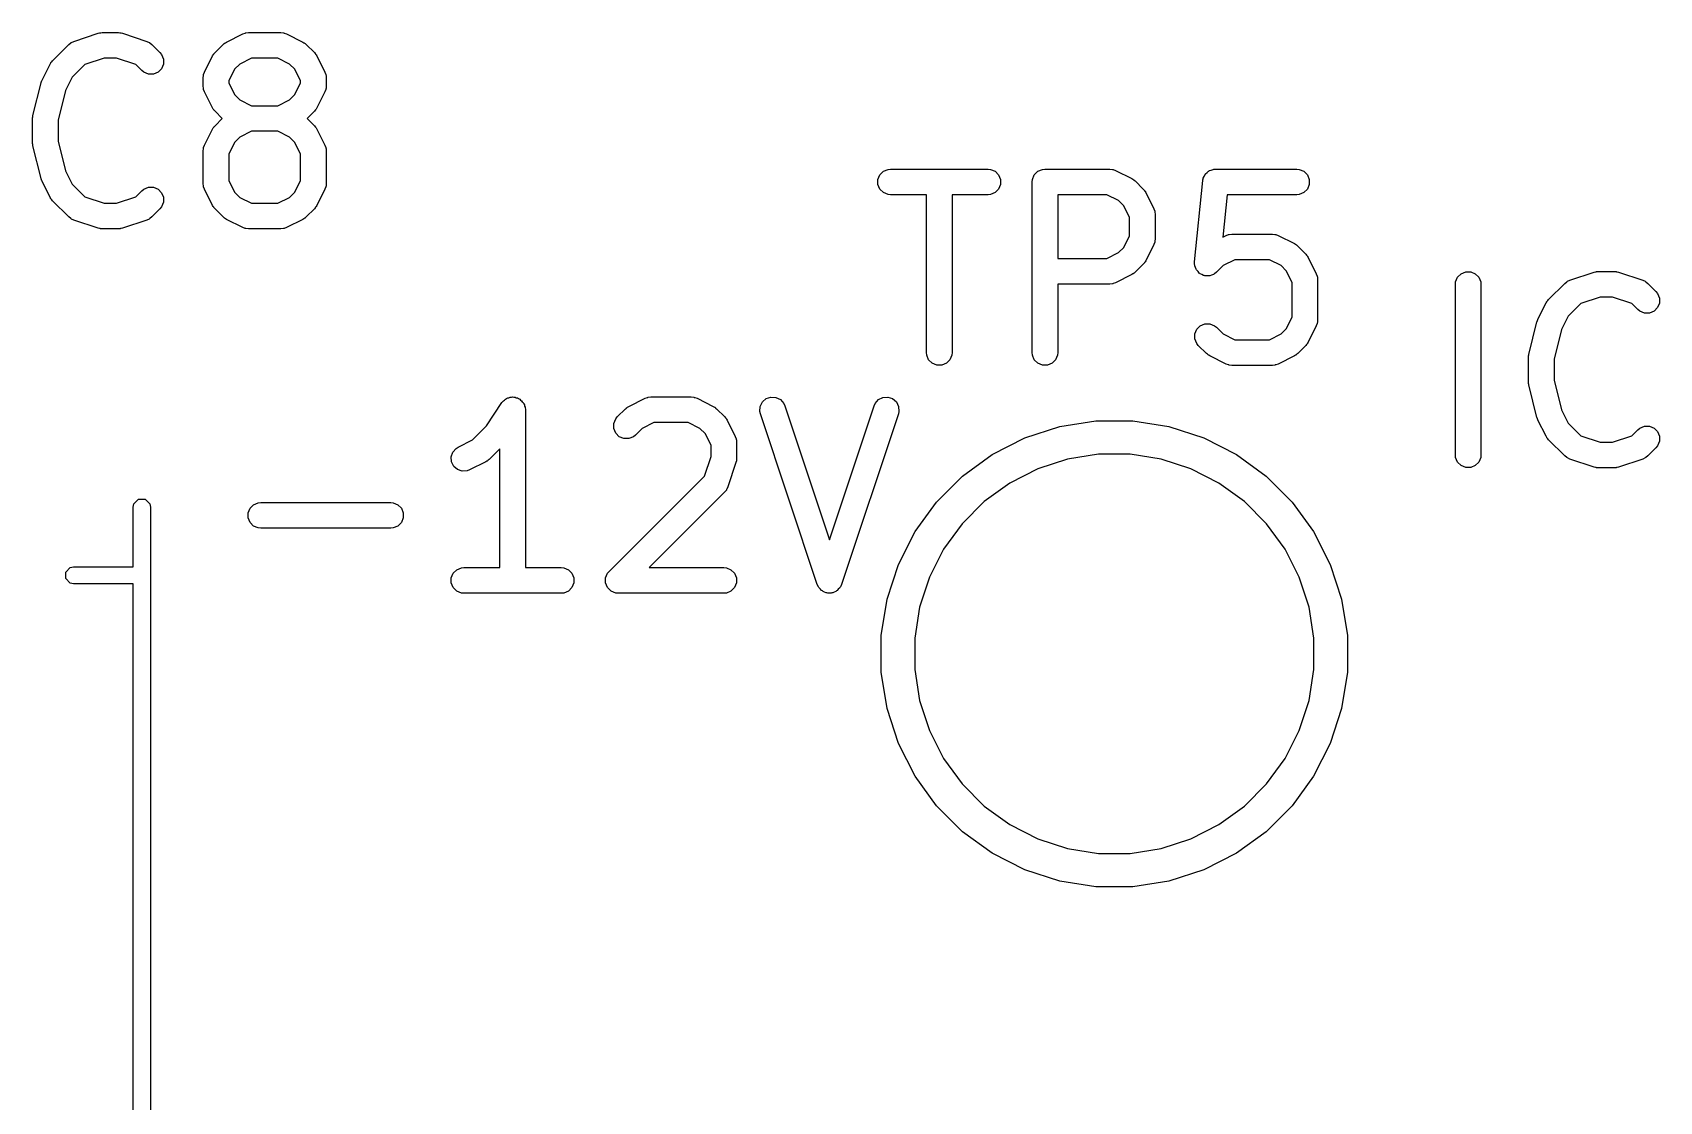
# Model space of a CAD drawing. Header units: inches. Extents: x 1.31 to 5.24, y -7.02 to -1.13.
# Drawn here: x 1.7563 to 2.1317, y -3.3572 to -3.1106 of the extents above; entities that cross this region are included whole.
import ezdxf

# ---------------------------------------------------------------- set-up
doc = ezdxf.new("R2010")
doc.units = ezdxf.units.IN
doc.header["$MEASUREMENT"] = 0
doc.layers.add('F.Silkscreen', color=41, linetype='CONTINUOUS', true_color=0xf2eda1)

msp = doc.modelspace()

# ---------------------------------------------------------------- linework, layer by layer
at = {"layer": 'F.Silkscreen', "linetype": 'CONTINUOUS'}
for p, q in [((1.76579, -3.11265), (1.77141, -3.11077)), ((1.77141, -3.11077), (1.7717, -3.11071)), ((1.7717, -3.11071), (1.77177, -3.11068)), ((1.77177, -3.11068), (1.77188, -3.11067)), ((1.77188, -3.11067), (1.77198, -3.11065)), ((1.77198, -3.11065), (1.77206, -3.11065)), ((1.77206, -3.11065), (1.77235, -3.11062)), ((1.77235, -3.11062), (1.7761, -3.11062)), ((1.7761, -3.11062), (1.77639, -3.11065)), ((1.77639, -3.11065), (1.77647, -3.11065)), ((1.77647, -3.11065), (1.77657, -3.11067)), ((1.77657, -3.11067), (1.77667, -3.11068)), ((1.77667, -3.11068), (1.77674, -3.11071)), ((1.77674, -3.11071), (1.77703, -3.11077)), ((1.77703, -3.11077), (1.78265, -3.11265)), ((1.80102, -3.11281), (1.80477, -3.11093)), ((1.80477, -3.11093), (1.80531, -3.11073)), ((1.80531, -3.11073), (1.80542, -3.11072)), ((1.80542, -3.11072), (1.80552, -3.11068)), ((1.80552, -3.11068), (1.80609, -3.11062)), ((1.80609, -3.11062), (1.81359, -3.11062)), ((1.81359, -3.11062), (1.81417, -3.11068)), ((1.81417, -3.11068), (1.81427, -3.11072)), ((1.81427, -3.11072), (1.81437, -3.11073)), ((1.81437, -3.11073), (1.81491, -3.11093)), ((1.81491, -3.11093), (1.81866, -3.11281)), ((1.76089, -3.11711), (1.76463, -3.11336)), ((1.76463, -3.11336), (1.76508, -3.113)), ((1.76508, -3.113), (1.76518, -3.11295)), ((1.76518, -3.11295), (1.76526, -3.11289)), ((1.76526, -3.11289), (1.76579, -3.11265)), ((1.78265, -3.11265), (1.78318, -3.11289)), ((1.78318, -3.11289), (1.78326, -3.11295)), ((1.78326, -3.11295), (1.78336, -3.113)), ((1.78336, -3.113), (1.78381, -3.11336)), ((1.78381, -3.11336), (1.78568, -3.11524)), ((1.78568, -3.11524), (1.78605, -3.11568)), ((1.78605, -3.11568), (1.78649, -3.11675)), ((1.79783, -3.116), (1.79798, -3.11576)), ((1.79798, -3.11576), (1.79801, -3.11568)), ((1.79801, -3.11568), (1.79808, -3.1156)), ((1.79808, -3.1156), (1.79814, -3.11551)), ((1.79814, -3.11551), (1.79819, -3.11546)), ((1.79819, -3.11546), (1.79838, -3.11524)), ((1.79838, -3.11524), (1.80026, -3.11336)), ((1.80026, -3.11336), (1.80048, -3.11318)), ((1.80048, -3.11318), (1.80053, -3.11312)), ((1.80053, -3.11312), (1.80062, -3.11306)), ((1.80062, -3.11306), (1.8007, -3.113)), ((1.8007, -3.113), (1.80077, -3.11297)), ((1.80077, -3.11297), (1.80102, -3.11281)), ((1.81866, -3.11281), (1.81891, -3.11297)), ((1.81891, -3.11297), (1.81898, -3.113)), ((1.81898, -3.113), (1.81906, -3.11306)), ((1.81906, -3.11306), (1.81915, -3.11312)), ((1.81915, -3.11312), (1.8192, -3.11318)), ((1.8192, -3.11318), (1.81943, -3.11336)), ((1.81943, -3.11336), (1.8213, -3.11524)), ((1.8213, -3.11524), (1.82149, -3.11546)), ((1.82149, -3.11546), (1.82155, -3.11551)), ((1.82155, -3.11551), (1.8216, -3.1156)), ((1.8216, -3.1156), (1.82167, -3.11568)), ((1.82167, -3.11568), (1.8217, -3.11576)), ((1.8217, -3.11576), (1.82186, -3.116)), ((1.75846, -3.12163), (1.76033, -3.11788)), ((1.76033, -3.11788), (1.76049, -3.11763)), ((1.76049, -3.11763), (1.76052, -3.11756)), ((1.76052, -3.11756), (1.76058, -3.11748)), ((1.76058, -3.11748), (1.76064, -3.11739)), ((1.76064, -3.11739), (1.7607, -3.11734)), ((1.7607, -3.11734), (1.76089, -3.11711)), ((1.76832, -3.11803), (1.7654, -3.12095)), ((1.77283, -3.11653), (1.76832, -3.11803)), ((1.77562, -3.11653), (1.77283, -3.11653)), ((1.78013, -3.11803), (1.77562, -3.11653)), ((1.78151, -3.11941), (1.78013, -3.11803)), ((1.78196, -3.11978), (1.78151, -3.11941)), ((1.78605, -3.11897), (1.78524, -3.11978)), ((1.78649, -3.1179), (1.78605, -3.11897)), ((1.78649, -3.11675), (1.78649, -3.1179)), ((1.79595, -3.11975), (1.79783, -3.116)), ((1.8029, -3.11907), (1.80155, -3.12177)), ((1.80409, -3.11788), (1.8029, -3.11907)), ((1.80679, -3.11653), (1.80409, -3.11788)), ((1.81289, -3.11653), (1.80679, -3.11653)), ((1.81559, -3.11788), (1.81289, -3.11653)), ((1.81679, -3.11907), (1.81559, -3.11788)), ((1.81814, -3.12177), (1.81679, -3.11907)), ((1.82186, -3.116), (1.82373, -3.11975)), ((1.75636, -3.12973), (1.75823, -3.12223)), ((1.75823, -3.12223), (1.75825, -3.12219)), ((1.75825, -3.12217), (1.75834, -3.12193)), ((1.75825, -3.12219), (1.75825, -3.12217)), ((1.75834, -3.12193), (1.75843, -3.12169)), ((1.75843, -3.12169), (1.75844, -3.12167)), ((1.75844, -3.12167), (1.75846, -3.12163)), ((1.7654, -3.12095), (1.76388, -3.12398)), ((1.78302, -3.12022), (1.78196, -3.11978)), ((1.78417, -3.12022), (1.78302, -3.12022)), ((1.78524, -3.11978), (1.78417, -3.12022)), ((1.79564, -3.12107), (1.7957, -3.1205)), ((1.79564, -3.12295), (1.79564, -3.12107)), ((1.7957, -3.12353), (1.79564, -3.12295)), ((1.7957, -3.1205), (1.79574, -3.1204)), ((1.79574, -3.1204), (1.79575, -3.12029)), ((1.79575, -3.12029), (1.79595, -3.11975)), ((1.80155, -3.12177), (1.80155, -3.12225)), ((1.80155, -3.12225), (1.8029, -3.12495)), ((1.81679, -3.12495), (1.81814, -3.12225)), ((1.81814, -3.12225), (1.81814, -3.12177)), ((1.82373, -3.11975), (1.82394, -3.12029)), ((1.82394, -3.12029), (1.82395, -3.1204)), ((1.82395, -3.1204), (1.82399, -3.1205)), ((1.82399, -3.1205), (1.82404, -3.12107)), ((1.82404, -3.12295), (1.82399, -3.12353)), ((1.82404, -3.12107), (1.82404, -3.12295)), ((1.76388, -3.12398), (1.76218, -3.13081)), ((1.79574, -3.12362), (1.7957, -3.12353)), ((1.79575, -3.12373), (1.79574, -3.12362)), ((1.79595, -3.12427), (1.79575, -3.12373)), ((1.79783, -3.12802), (1.79595, -3.12427)), ((1.8029, -3.12495), (1.80409, -3.12615)), ((1.80409, -3.12615), (1.80679, -3.1275)), ((1.81289, -3.1275), (1.81559, -3.12615)), ((1.81559, -3.12615), (1.81679, -3.12495)), ((1.82373, -3.12427), (1.82186, -3.12802)), ((1.82394, -3.12373), (1.82373, -3.12427)), ((1.82395, -3.12362), (1.82394, -3.12373)), ((1.82399, -3.12353), (1.82395, -3.12362)), ((1.75627, -3.1303), (1.75631, -3.13009)), ((1.75628, -3.13035), (1.75627, -3.1303)), ((1.75627, -3.13045), (1.75628, -3.13035)), ((1.75627, -3.13607), (1.75627, -3.13045)), ((1.75631, -3.13009), (1.75633, -3.12987)), ((1.75633, -3.12987), (1.75634, -3.12983)), ((1.75634, -3.12983), (1.75636, -3.12973)), ((1.76218, -3.13081), (1.76218, -3.13571)), ((1.79798, -3.12827), (1.79783, -3.12802)), ((1.79801, -3.12834), (1.79798, -3.12827)), ((1.79808, -3.12842), (1.79801, -3.12834)), ((1.79814, -3.12851), (1.79808, -3.12842)), ((1.79819, -3.12856), (1.79814, -3.12851)), ((1.79838, -3.12879), (1.79819, -3.12856)), ((1.80004, -3.13045), (1.79838, -3.12879)), ((1.79838, -3.13211), (1.80004, -3.13045)), ((1.80679, -3.1275), (1.81289, -3.1275)), ((1.8213, -3.12879), (1.81964, -3.13045)), ((1.81964, -3.13045), (1.8213, -3.13211)), ((1.82149, -3.12856), (1.8213, -3.12879)), ((1.82155, -3.12851), (1.82149, -3.12856)), ((1.8216, -3.12842), (1.82155, -3.12851)), ((1.82167, -3.12834), (1.8216, -3.12842)), ((1.8217, -3.12827), (1.82167, -3.12834)), ((1.82186, -3.12802), (1.8217, -3.12827)), ((1.79595, -3.13663), (1.79783, -3.13288)), ((1.79783, -3.13288), (1.79798, -3.13263)), ((1.79798, -3.13263), (1.79801, -3.13256)), ((1.79801, -3.13256), (1.79808, -3.13248)), ((1.79808, -3.13248), (1.79814, -3.13239)), ((1.79814, -3.13239), (1.79819, -3.13234)), ((1.79819, -3.13234), (1.79838, -3.13211)), ((1.80409, -3.13475), (1.8029, -3.13595)), ((1.80679, -3.1334), (1.80409, -3.13475)), ((1.81289, -3.1334), (1.80679, -3.1334)), ((1.81559, -3.13475), (1.81289, -3.1334)), ((1.81679, -3.13595), (1.81559, -3.13475)), ((1.8213, -3.13211), (1.82149, -3.13234)), ((1.82149, -3.13234), (1.82155, -3.13239)), ((1.82155, -3.13239), (1.8216, -3.13248)), ((1.8216, -3.13248), (1.82167, -3.13256)), ((1.82167, -3.13256), (1.8217, -3.13263)), ((1.8217, -3.13263), (1.82186, -3.13288)), ((1.82186, -3.13288), (1.82373, -3.13663)), ((1.75628, -3.13617), (1.75627, -3.13607)), ((1.75627, -3.13622), (1.75628, -3.13617)), ((1.75631, -3.13643), (1.75627, -3.13622)), ((1.75633, -3.13665), (1.75631, -3.13643)), ((1.75634, -3.13669), (1.75633, -3.13665)), ((1.75636, -3.13679), (1.75634, -3.13669)), ((1.75823, -3.14429), (1.75636, -3.13679)), ((1.76218, -3.13571), (1.76388, -3.14254)), ((1.79564, -3.13795), (1.7957, -3.13737)), ((1.79564, -3.14545), (1.79564, -3.13795)), ((1.7957, -3.13737), (1.79574, -3.13727)), ((1.79574, -3.13727), (1.79575, -3.13717)), ((1.79575, -3.13717), (1.79595, -3.13663)), ((1.8029, -3.13595), (1.80155, -3.13864)), ((1.81814, -3.13864), (1.81679, -3.13595)), ((1.82373, -3.13663), (1.82394, -3.13717)), ((1.82394, -3.13717), (1.82395, -3.13727)), ((1.82395, -3.13727), (1.82399, -3.13737)), ((1.82399, -3.13737), (1.82404, -3.13795)), ((1.82404, -3.13795), (1.82404, -3.14545)), ((1.80155, -3.13864), (1.80155, -3.14475)), ((1.81814, -3.14475), (1.81814, -3.13864)), ((1.95262, -3.14262), (1.95368, -3.14218)), ((1.95368, -3.14218), (1.95426, -3.14212)), ((1.95426, -3.14212), (1.97675, -3.14212)), ((1.97675, -3.14212), (1.97733, -3.14218)), ((1.97733, -3.14218), (1.97839, -3.14262)), ((1.98824, -3.14262), (1.9893, -3.14218)), ((1.9893, -3.14218), (1.98988, -3.14212)), ((1.98988, -3.14212), (2.00487, -3.14212)), ((2.00487, -3.14212), (2.00545, -3.14218)), ((2.00545, -3.14218), (2.00555, -3.14222)), ((2.00555, -3.14222), (2.00565, -3.14222)), ((2.00565, -3.14222), (2.00619, -3.14243)), ((2.02827, -3.14234), (2.02867, -3.14218)), ((2.02867, -3.14218), (2.02889, -3.14215)), ((2.02889, -3.14215), (2.02896, -3.14213)), ((2.02896, -3.14213), (2.02903, -3.14214)), ((2.02903, -3.14214), (2.02925, -3.14212)), ((2.02925, -3.14212), (2.04799, -3.14212)), ((2.04799, -3.14212), (2.04857, -3.14218)), ((2.04857, -3.14218), (2.04963, -3.14262)), ((1.75825, -3.14433), (1.75823, -3.14429)), ((1.75825, -3.14435), (1.75825, -3.14433)), ((1.75834, -3.14459), (1.75825, -3.14435)), ((1.75843, -3.14483), (1.75834, -3.14459)), ((1.75844, -3.14485), (1.75843, -3.14483)), ((1.75846, -3.14489), (1.75844, -3.14485)), ((1.76033, -3.14864), (1.75846, -3.14489)), ((1.76388, -3.14254), (1.7654, -3.14557)), ((1.7654, -3.14557), (1.76832, -3.14849)), ((1.7957, -3.14602), (1.79564, -3.14545)), ((1.79574, -3.14612), (1.7957, -3.14602)), ((1.80155, -3.14475), (1.8029, -3.14745)), ((1.81679, -3.14745), (1.81814, -3.14475)), ((1.82399, -3.14602), (1.82395, -3.14612)), ((1.82404, -3.14545), (1.82399, -3.14602)), ((1.95136, -3.1445), (1.9518, -3.14343)), ((1.95136, -3.14565), (1.95136, -3.1445)), ((1.9518, -3.14671), (1.95136, -3.14565)), ((1.9518, -3.14343), (1.95262, -3.14262)), ((1.97839, -3.14262), (1.97921, -3.14343)), ((1.97921, -3.14343), (1.97965, -3.1445)), ((1.97965, -3.14565), (1.97921, -3.14671)), ((1.97965, -3.1445), (1.97965, -3.14565)), ((1.98692, -3.14507), (1.98698, -3.1445)), ((1.98692, -3.18444), (1.98692, -3.14507)), ((1.98698, -3.1445), (1.98742, -3.14343)), ((1.98742, -3.14343), (1.98824, -3.14262)), ((2.00619, -3.14243), (2.00994, -3.14431)), ((2.00994, -3.14431), (2.01019, -3.14446)), ((2.01019, -3.14446), (2.01026, -3.14449)), ((2.01026, -3.14449), (2.01035, -3.14456)), ((2.01035, -3.14456), (2.01043, -3.14461)), ((2.01043, -3.14461), (2.01049, -3.14467)), ((2.01049, -3.14467), (2.01071, -3.14486)), ((2.01071, -3.14486), (2.01259, -3.14673)), ((2.02443, -3.16353), (2.02631, -3.14478)), ((2.02631, -3.14478), (2.02635, -3.14457)), ((2.02635, -3.1445), (2.02638, -3.14443)), ((2.02635, -3.14457), (2.02635, -3.1445)), ((2.02638, -3.14443), (2.02642, -3.14421)), ((2.02642, -3.14421), (2.02663, -3.14383)), ((2.02663, -3.14383), (2.02679, -3.14343)), ((2.02679, -3.14343), (2.0269, -3.14333)), ((2.0269, -3.14333), (2.02697, -3.14319)), ((2.02697, -3.14319), (2.0273, -3.14292)), ((2.0273, -3.14292), (2.02761, -3.14262)), ((2.02761, -3.14262), (2.02774, -3.14256)), ((2.02774, -3.14256), (2.02786, -3.14247)), ((2.02786, -3.14247), (2.02827, -3.14234)), ((2.04963, -3.14262), (2.05045, -3.14343)), ((2.05045, -3.14343), (2.05089, -3.1445)), ((2.05089, -3.14565), (2.05045, -3.14671)), ((2.05089, -3.1445), (2.05089, -3.14565)), ((1.76049, -3.14889), (1.76033, -3.14864)), ((1.76052, -3.14896), (1.76049, -3.14889)), ((1.76058, -3.14904), (1.76052, -3.14896)), ((1.76064, -3.14913), (1.76058, -3.14904)), ((1.7607, -3.14918), (1.76064, -3.14913)), ((1.76089, -3.14941), (1.7607, -3.14918)), ((1.76463, -3.15316), (1.76089, -3.14941)), ((1.76832, -3.14849), (1.77283, -3.14999)), ((1.77562, -3.14999), (1.78013, -3.14849)), ((1.78013, -3.14849), (1.78151, -3.14711)), ((1.78151, -3.14711), (1.78196, -3.14674)), ((1.78196, -3.14674), (1.78302, -3.1463)), ((1.78302, -3.1463), (1.78417, -3.1463)), ((1.78417, -3.1463), (1.78524, -3.14674)), ((1.78524, -3.14674), (1.78605, -3.14756)), ((1.78605, -3.14756), (1.78649, -3.14862)), ((1.78649, -3.14977), (1.78605, -3.15084)), ((1.78649, -3.14862), (1.78649, -3.14977)), ((1.79575, -3.14623), (1.79574, -3.14612)), ((1.79595, -3.14677), (1.79575, -3.14623)), ((1.79783, -3.15052), (1.79595, -3.14677)), ((1.8029, -3.14745), (1.80409, -3.14864)), ((1.80409, -3.14864), (1.80679, -3.14999)), ((1.81289, -3.14999), (1.81559, -3.14864)), ((1.81559, -3.14864), (1.81679, -3.14745)), ((1.82373, -3.14677), (1.82186, -3.15052)), ((1.82394, -3.14623), (1.82373, -3.14677)), ((1.82395, -3.14612), (1.82394, -3.14623)), ((1.95262, -3.14753), (1.9518, -3.14671)), ((1.95368, -3.14797), (1.95262, -3.14753)), ((1.95426, -3.14802), (1.95368, -3.14797)), ((1.96255, -3.14802), (1.95426, -3.14802)), ((1.96255, -3.18444), (1.96255, -3.14802)), ((1.97675, -3.14802), (1.96846, -3.14802)), ((1.96846, -3.14802), (1.96846, -3.18444)), ((1.97733, -3.14797), (1.97675, -3.14802)), ((1.97839, -3.14753), (1.97733, -3.14797)), ((1.97921, -3.14671), (1.97839, -3.14753)), ((2.00418, -3.14802), (1.99283, -3.14802)), ((1.99283, -3.14802), (1.99283, -3.16274)), ((2.00687, -3.14937), (2.00418, -3.14802)), ((2.00807, -3.15057), (2.00687, -3.14937)), ((2.01259, -3.14673), (2.01277, -3.14696)), ((2.01277, -3.14696), (2.01283, -3.14701)), ((2.01283, -3.14701), (2.01289, -3.1471)), ((2.01289, -3.1471), (2.01295, -3.14718)), ((2.01295, -3.14718), (2.01298, -3.14725)), ((2.01298, -3.14725), (2.01314, -3.1475)), ((2.01314, -3.1475), (2.01501, -3.15125)), ((2.03192, -3.14802), (2.03094, -3.1578)), ((2.04799, -3.14802), (2.03192, -3.14802)), ((2.04857, -3.14797), (2.04799, -3.14802)), ((2.04963, -3.14753), (2.04857, -3.14797)), ((2.05045, -3.14671), (2.04963, -3.14753)), ((1.76508, -3.15353), (1.76463, -3.15316)), ((1.76518, -3.15357), (1.76508, -3.15353)), ((1.77283, -3.14999), (1.77562, -3.14999)), ((1.78336, -3.15353), (1.78326, -3.15357)), ((1.78381, -3.15316), (1.78336, -3.15353)), ((1.78568, -3.15128), (1.78381, -3.15316)), ((1.78605, -3.15084), (1.78568, -3.15128)), ((1.79798, -3.15076), (1.79783, -3.15052)), ((1.79801, -3.15084), (1.79798, -3.15076)), ((1.79808, -3.15092), (1.79801, -3.15084)), ((1.79814, -3.15101), (1.79808, -3.15092)), ((1.79819, -3.15106), (1.79814, -3.15101)), ((1.79838, -3.15128), (1.79819, -3.15106)), ((1.80026, -3.15316), (1.79838, -3.15128)), ((1.80048, -3.15334), (1.80026, -3.15316)), ((1.80053, -3.1534), (1.80048, -3.15334)), ((1.80062, -3.15346), (1.80053, -3.1534)), ((1.8007, -3.15353), (1.80062, -3.15346)), ((1.80077, -3.15356), (1.8007, -3.15353)), ((1.80679, -3.14999), (1.81289, -3.14999)), ((1.81898, -3.15353), (1.81891, -3.15356)), ((1.81906, -3.15346), (1.81898, -3.15353)), ((1.81915, -3.1534), (1.81906, -3.15346)), ((1.8192, -3.15334), (1.81915, -3.1534)), ((1.81943, -3.15316), (1.8192, -3.15334)), ((1.8213, -3.15128), (1.81943, -3.15316)), ((1.82149, -3.15106), (1.8213, -3.15128)), ((1.82155, -3.15101), (1.82149, -3.15106)), ((1.8216, -3.15092), (1.82155, -3.15101)), ((1.82167, -3.15084), (1.8216, -3.15092)), ((1.8217, -3.15076), (1.82167, -3.15084)), ((1.82186, -3.15052), (1.8217, -3.15076)), ((2.00942, -3.15327), (2.00807, -3.15057)), ((2.00942, -3.1575), (2.00942, -3.15327)), ((2.01501, -3.15125), (2.01522, -3.15179)), ((2.01522, -3.15179), (2.01523, -3.1519)), ((2.01523, -3.1519), (2.01527, -3.15199)), ((2.01527, -3.15199), (2.01533, -3.15257)), ((2.01533, -3.15257), (2.01533, -3.15819)), ((1.76526, -3.15364), (1.76518, -3.15357)), ((1.76579, -3.15387), (1.76526, -3.15364)), ((1.77141, -3.15575), (1.76579, -3.15387)), ((1.7717, -3.15581), (1.77141, -3.15575)), ((1.77177, -3.15584), (1.7717, -3.15581)), ((1.77188, -3.15585), (1.77177, -3.15584)), ((1.77198, -3.15588), (1.77188, -3.15585)), ((1.77206, -3.15587), (1.77198, -3.15588)), ((1.77235, -3.1559), (1.77206, -3.15587)), ((1.7761, -3.1559), (1.77235, -3.1559)), ((1.77639, -3.15587), (1.7761, -3.1559)), ((1.77647, -3.15588), (1.77639, -3.15587)), ((1.77657, -3.15585), (1.77647, -3.15588)), ((1.77667, -3.15584), (1.77657, -3.15585)), ((1.77674, -3.15581), (1.77667, -3.15584)), ((1.77703, -3.15575), (1.77674, -3.15581)), ((1.78265, -3.15387), (1.77703, -3.15575)), ((1.78318, -3.15364), (1.78265, -3.15387)), ((1.78326, -3.15357), (1.78318, -3.15364)), ((1.80102, -3.15371), (1.80077, -3.15356)), ((1.80477, -3.15559), (1.80102, -3.15371)), ((1.80531, -3.15579), (1.80477, -3.15559)), ((1.80542, -3.1558), (1.80531, -3.15579)), ((1.80552, -3.15584), (1.80542, -3.1558)), ((1.80609, -3.1559), (1.80552, -3.15584)), ((1.81359, -3.1559), (1.80609, -3.1559)), ((1.81417, -3.15584), (1.81359, -3.1559)), ((1.81427, -3.1558), (1.81417, -3.15584)), ((1.81437, -3.15579), (1.81427, -3.1558)), ((1.81491, -3.15559), (1.81437, -3.15579)), ((1.81866, -3.15371), (1.81491, -3.15559)), ((1.81891, -3.15356), (1.81866, -3.15371)), ((2.03168, -3.15743), (2.03222, -3.15722)), ((2.03222, -3.15722), (2.03232, -3.15721)), ((2.03232, -3.15721), (2.03242, -3.15717)), ((2.03242, -3.15717), (2.033, -3.15712)), ((2.033, -3.15712), (2.04237, -3.15712)), ((2.04237, -3.15712), (2.04295, -3.15717)), ((2.04295, -3.15717), (2.04304, -3.15721)), ((2.04304, -3.15721), (2.04315, -3.15722)), ((2.04315, -3.15722), (2.04369, -3.15743)), ((2.00687, -3.16139), (2.00807, -3.1602)), ((2.00807, -3.1602), (2.00942, -3.1575)), ((2.01501, -3.15952), (2.01314, -3.16326)), ((2.01522, -3.15897), (2.01501, -3.15952)), ((2.01523, -3.15887), (2.01522, -3.15897)), ((2.01527, -3.15877), (2.01523, -3.15887)), ((2.01533, -3.15819), (2.01527, -3.15877)), ((2.03094, -3.1578), (2.03168, -3.15743)), ((2.04369, -3.15743), (2.04744, -3.1593)), ((2.04744, -3.1593), (2.04769, -3.15946)), ((2.04769, -3.15946), (2.04776, -3.15949)), ((2.04776, -3.15949), (2.04784, -3.15956)), ((2.04784, -3.15956), (2.04793, -3.15961)), ((2.04793, -3.15961), (2.04798, -3.15967)), ((2.04798, -3.15967), (2.04821, -3.15986)), ((2.04821, -3.15986), (2.05008, -3.16173)), ((1.99283, -3.16274), (2.00418, -3.16274)), ((2.00418, -3.16274), (2.00687, -3.16139)), ((2.01259, -3.16403), (2.01071, -3.16591)), ((2.01277, -3.16381), (2.01259, -3.16403)), ((2.01283, -3.16375), (2.01277, -3.16381)), ((2.01289, -3.16367), (2.01283, -3.16375)), ((2.01295, -3.16358), (2.01289, -3.16367)), ((2.01298, -3.16351), (2.01295, -3.16358)), ((2.01314, -3.16326), (2.01298, -3.16351)), ((2.02443, -3.1641), (2.02443, -3.16353)), ((2.02448, -3.16425), (2.02443, -3.1641)), ((2.02448, -3.1644), (2.02448, -3.16425)), ((2.02464, -3.16479), (2.02448, -3.1644)), ((2.02477, -3.16521), (2.02464, -3.16479)), ((2.031, -3.16437), (2.02946, -3.16591)), ((2.03369, -3.16302), (2.031, -3.16437)), ((2.04167, -3.16302), (2.03369, -3.16302)), ((2.04437, -3.16437), (2.04167, -3.16302)), ((2.04557, -3.16557), (2.04437, -3.16437)), ((2.05008, -3.16173), (2.05027, -3.16196)), ((2.05027, -3.16196), (2.05033, -3.16201)), ((2.05033, -3.16201), (2.05038, -3.1621)), ((2.05038, -3.1621), (2.05045, -3.16218)), ((2.05045, -3.16218), (2.05048, -3.16225)), ((2.05048, -3.16225), (2.05063, -3.1625)), ((2.05063, -3.1625), (2.05251, -3.16625)), ((2.00555, -3.16855), (2.00545, -3.16859)), ((2.00565, -3.16854), (2.00555, -3.16855)), ((2.00619, -3.16834), (2.00565, -3.16854)), ((2.00994, -3.16646), (2.00619, -3.16834)), ((2.01019, -3.1663), (2.00994, -3.16646)), ((2.01026, -3.16627), (2.01019, -3.1663)), ((2.01035, -3.16621), (2.01026, -3.16627)), ((2.01043, -3.16615), (2.01035, -3.16621)), ((2.01049, -3.16609), (2.01043, -3.16615)), ((2.01071, -3.16591), (2.01049, -3.16609)), ((2.02486, -3.16532), (2.02477, -3.16521)), ((2.02492, -3.16546), (2.02486, -3.16532)), ((2.02522, -3.16576), (2.02492, -3.16546)), ((2.02549, -3.1661), (2.02522, -3.16576)), ((2.02563, -3.16617), (2.02549, -3.1661)), ((2.02573, -3.16627), (2.02563, -3.16617)), ((2.02613, -3.16644), (2.02573, -3.16627)), ((2.02651, -3.16664), (2.02613, -3.16644)), ((2.02666, -3.16666), (2.02651, -3.16664)), ((2.0268, -3.16672), (2.02666, -3.16666)), ((2.02723, -3.16672), (2.0268, -3.16672)), ((2.02766, -3.16676), (2.02723, -3.16672)), ((2.0278, -3.16672), (2.02766, -3.16676)), ((2.02795, -3.16672), (2.0278, -3.16672)), ((2.02835, -3.16655), (2.02795, -3.16672)), ((2.02876, -3.16643), (2.02835, -3.16655)), ((2.02887, -3.16633), (2.02876, -3.16643)), ((2.02901, -3.16627), (2.02887, -3.16633)), ((2.02946, -3.16591), (2.02901, -3.16627)), ((2.04692, -3.16827), (2.04557, -3.16557)), ((2.04692, -3.17625), (2.04692, -3.16827)), ((2.05251, -3.16625), (2.05272, -3.16679)), ((2.05272, -3.16679), (2.05272, -3.16689)), ((2.05272, -3.16689), (2.05276, -3.16699)), ((2.05276, -3.16699), (2.05282, -3.16757)), ((2.05282, -3.16757), (2.05282, -3.17694)), ((2.0846, -3.16869), (2.08466, -3.16812)), ((2.08466, -3.16812), (2.0851, -3.16705)), ((2.0851, -3.16705), (2.08591, -3.16624)), ((2.08591, -3.16624), (2.08698, -3.1658)), ((2.08698, -3.1658), (2.08813, -3.1658)), ((2.08813, -3.1658), (2.08919, -3.16624)), ((2.08919, -3.16624), (2.09001, -3.16705)), ((2.09001, -3.16705), (2.09045, -3.16812)), ((2.09045, -3.16812), (2.0905, -3.16869)), ((2.10609, -3.17223), (2.10984, -3.16848)), ((2.10984, -3.16848), (2.11028, -3.16811)), ((2.11028, -3.16811), (2.11038, -3.16807)), ((2.11038, -3.16807), (2.11046, -3.168)), ((2.11046, -3.168), (2.11099, -3.16777)), ((2.11099, -3.16777), (2.11661, -3.16589)), ((2.11661, -3.16589), (2.1169, -3.16583)), ((2.1169, -3.16583), (2.11697, -3.1658)), ((2.11697, -3.1658), (2.11708, -3.16579)), ((2.11708, -3.16579), (2.11718, -3.16576)), ((2.11718, -3.16576), (2.11726, -3.16577)), ((2.11726, -3.16577), (2.11755, -3.16574)), ((2.11755, -3.16574), (2.1213, -3.16574)), ((2.1213, -3.16574), (2.12159, -3.16577)), ((2.12159, -3.16577), (2.12167, -3.16576)), ((2.12167, -3.16576), (2.12177, -3.16579)), ((2.12177, -3.16579), (2.12187, -3.1658)), ((2.12187, -3.1658), (2.12195, -3.16583)), ((2.12195, -3.16583), (2.12223, -3.16589)), ((2.12223, -3.16589), (2.12786, -3.16777)), ((2.12786, -3.16777), (2.12838, -3.168)), ((2.12838, -3.168), (2.12846, -3.16807)), ((2.12846, -3.16807), (2.12856, -3.16811)), ((2.12856, -3.16811), (2.12901, -3.16848)), ((2.12901, -3.16848), (2.13088, -3.17036)), ((2.00487, -3.16865), (1.99283, -3.16865)), ((1.99283, -3.16865), (1.99283, -3.18444)), ((2.00545, -3.16859), (2.00487, -3.16865)), ((2.0846, -3.20806), (2.0846, -3.16869)), ((2.0905, -3.16869), (2.0905, -3.20806)), ((2.1059, -3.17246), (2.10609, -3.17223)), ((2.11803, -3.17165), (2.11352, -3.17315)), ((2.12082, -3.17165), (2.11803, -3.17165)), ((2.12533, -3.17315), (2.12082, -3.17165)), ((2.13088, -3.17036), (2.13125, -3.1708)), ((2.13125, -3.1708), (2.13169, -3.17187)), ((2.13169, -3.17187), (2.13169, -3.17302)), ((2.10366, -3.17675), (2.10553, -3.173)), ((2.10553, -3.173), (2.10569, -3.17275)), ((2.10569, -3.17275), (2.10572, -3.17268)), ((2.10572, -3.17268), (2.10579, -3.1726)), ((2.10579, -3.1726), (2.10584, -3.17251)), ((2.10584, -3.17251), (2.1059, -3.17246)), ((2.11352, -3.17315), (2.1106, -3.17607)), ((2.12671, -3.17453), (2.12533, -3.17315)), ((2.12716, -3.1749), (2.12671, -3.17453)), ((2.12822, -3.17534), (2.12716, -3.1749)), ((2.12937, -3.17534), (2.12822, -3.17534)), ((2.13044, -3.1749), (2.12937, -3.17534)), ((2.13125, -3.17408), (2.13044, -3.1749)), ((2.13169, -3.17302), (2.13125, -3.17408)), ((2.02448, -3.18012), (2.02492, -3.17905)), ((2.02492, -3.17905), (2.02573, -3.17824)), ((2.02573, -3.17824), (2.0268, -3.1778)), ((2.0268, -3.1778), (2.02795, -3.1778)), ((2.02795, -3.1778), (2.02901, -3.17824)), ((2.02901, -3.17824), (2.02946, -3.1786)), ((2.02946, -3.1786), (2.031, -3.18014)), ((2.04437, -3.18014), (2.04557, -3.17894)), ((2.04557, -3.17894), (2.04692, -3.17625)), ((2.05251, -3.17826), (2.05063, -3.18201)), ((2.05272, -3.17772), (2.05251, -3.17826)), ((2.05276, -3.17752), (2.05272, -3.17762)), ((2.05272, -3.17762), (2.05272, -3.17772)), ((2.05282, -3.17694), (2.05276, -3.17752)), ((2.10156, -3.18485), (2.10343, -3.17735)), ((2.10343, -3.17735), (2.10345, -3.17731)), ((2.10345, -3.17729), (2.10354, -3.17705)), ((2.10345, -3.17731), (2.10345, -3.17729)), ((2.10354, -3.17705), (2.10363, -3.17681)), ((2.10363, -3.17681), (2.10364, -3.17679)), ((2.10364, -3.17679), (2.10366, -3.17675)), ((2.10909, -3.1791), (2.10738, -3.18593)), ((2.1106, -3.17607), (2.10909, -3.1791)), ((2.02448, -3.18127), (2.02448, -3.18012)), ((2.02492, -3.18233), (2.02448, -3.18127)), ((2.02528, -3.18278), (2.02492, -3.18233)), ((2.02716, -3.18465), (2.02528, -3.18278)), ((2.031, -3.18014), (2.03369, -3.18149)), ((2.03369, -3.18149), (2.04167, -3.18149)), ((2.04167, -3.18149), (2.04437, -3.18014)), ((2.05008, -3.18278), (2.04821, -3.18465)), ((2.05027, -3.18255), (2.05008, -3.18278)), ((2.05033, -3.1825), (2.05027, -3.18255)), ((2.05038, -3.18241), (2.05033, -3.1825)), ((2.05045, -3.18233), (2.05038, -3.18241)), ((2.05048, -3.18226), (2.05045, -3.18233)), ((2.05063, -3.18201), (2.05048, -3.18226)), ((1.96261, -3.18502), (1.96255, -3.18444)), ((1.96305, -3.18608), (1.96261, -3.18502)), ((1.96386, -3.1869), (1.96305, -3.18608)), ((1.96493, -3.18734), (1.96386, -3.1869)), ((1.96714, -3.1869), (1.96608, -3.18734)), ((1.96796, -3.18608), (1.96714, -3.1869)), ((1.9684, -3.18502), (1.96796, -3.18608)), ((1.96846, -3.18444), (1.9684, -3.18502)), ((1.98698, -3.18502), (1.98692, -3.18444)), ((1.98742, -3.18608), (1.98698, -3.18502)), ((1.98824, -3.1869), (1.98742, -3.18608)), ((1.9893, -3.18734), (1.98824, -3.1869)), ((1.99152, -3.1869), (1.99045, -3.18734)), ((1.99233, -3.18608), (1.99152, -3.1869)), ((1.99277, -3.18502), (1.99233, -3.18608)), ((1.99283, -3.18444), (1.99277, -3.18502)), ((2.02738, -3.18484), (2.02716, -3.18465)), ((2.02744, -3.1849), (2.02738, -3.18484)), ((2.02752, -3.18496), (2.02744, -3.1849)), ((2.02761, -3.18502), (2.02752, -3.18496)), ((2.02768, -3.18505), (2.02761, -3.18502)), ((2.02793, -3.18521), (2.02768, -3.18505)), ((2.03168, -3.18708), (2.02793, -3.18521)), ((2.03222, -3.18729), (2.03168, -3.18708)), ((2.03232, -3.1873), (2.03222, -3.18729)), ((2.03242, -3.18734), (2.03232, -3.1873)), ((2.04304, -3.1873), (2.04295, -3.18734)), ((2.04315, -3.18729), (2.04304, -3.1873)), ((2.04369, -3.18708), (2.04315, -3.18729)), ((2.04744, -3.18521), (2.04369, -3.18708)), ((2.04769, -3.18505), (2.04744, -3.18521)), ((2.04776, -3.18502), (2.04769, -3.18505)), ((2.04784, -3.18496), (2.04776, -3.18502)), ((2.04793, -3.1849), (2.04784, -3.18496)), ((2.04798, -3.18484), (2.04793, -3.1849)), ((2.04821, -3.18465), (2.04798, -3.18484)), ((2.10147, -3.18557), (2.10148, -3.18547)), ((2.10147, -3.19119), (2.10147, -3.18557)), ((2.10148, -3.18542), (2.10151, -3.18521)), ((2.10148, -3.18547), (2.10148, -3.18542)), ((2.10151, -3.18521), (2.10153, -3.18499)), ((2.10153, -3.18499), (2.10155, -3.18495)), ((2.10155, -3.18495), (2.10156, -3.18485)), ((2.10738, -3.18593), (2.10738, -3.19083)), ((1.96608, -3.18734), (1.96493, -3.18734)), ((1.99045, -3.18734), (1.9893, -3.18734)), ((2.033, -3.18739), (2.03242, -3.18734)), ((2.04237, -3.18739), (2.033, -3.18739)), ((2.04295, -3.18734), (2.04237, -3.18739)), ((2.10738, -3.19083), (2.10909, -3.19766)), ((1.8662, -3.19485), (1.86647, -3.19473)), ((1.86647, -3.19473), (1.86676, -3.19473)), ((1.86676, -3.19473), (1.86704, -3.19468)), ((1.86704, -3.19468), (1.86733, -3.19473)), ((1.86733, -3.19473), (1.86762, -3.19473)), ((1.86762, -3.19473), (1.86789, -3.19485)), ((1.8976, -3.19499), (1.89814, -3.19478)), ((1.89814, -3.19478), (1.89824, -3.19478)), ((1.89824, -3.19478), (1.89834, -3.19473)), ((1.89834, -3.19473), (1.89892, -3.19468)), ((1.89892, -3.19468), (1.90829, -3.19468)), ((1.90829, -3.19468), (1.90887, -3.19473)), ((1.90887, -3.19473), (1.90896, -3.19478)), ((1.90896, -3.19478), (1.90907, -3.19478)), ((1.90907, -3.19478), (1.90961, -3.19499)), ((1.92558, -3.19507), (1.92667, -3.1947)), ((1.92667, -3.1947), (1.92782, -3.19478)), ((1.92782, -3.19478), (1.92885, -3.1953)), ((1.95147, -3.1953), (1.95251, -3.19478)), ((1.95251, -3.19478), (1.95365, -3.1947)), ((1.95365, -3.1947), (1.95475, -3.19507)), ((2.10148, -3.19129), (2.10147, -3.19119)), ((2.10148, -3.19133), (2.10148, -3.19129)), ((2.10151, -3.19155), (2.10148, -3.19133)), ((2.10153, -3.19177), (2.10151, -3.19155)), ((2.10155, -3.19181), (2.10153, -3.19177)), ((2.10156, -3.19191), (2.10155, -3.19181)), ((2.10343, -3.19941), (2.10156, -3.19191)), ((1.861, -3.20137), (1.86459, -3.19599)), ((1.86459, -3.19599), (1.86496, -3.19554)), ((1.86459, -3.19599), (1.86459, -3.19599)), ((1.86459, -3.19599), (1.86459, -3.19599)), ((1.86459, -3.19599), (1.86459, -3.19599)), ((1.86496, -3.19554), (1.8652, -3.19538)), ((1.8652, -3.19538), (1.86541, -3.19518)), ((1.86541, -3.19518), (1.86567, -3.19506)), ((1.86567, -3.19506), (1.86591, -3.1949)), ((1.86591, -3.1949), (1.8662, -3.19485)), ((1.86789, -3.19485), (1.86817, -3.1949)), ((1.86817, -3.1949), (1.86842, -3.19506)), ((1.86842, -3.19506), (1.86869, -3.19518)), ((1.86869, -3.19518), (1.86889, -3.19538)), ((1.86889, -3.19538), (1.86913, -3.19554)), ((1.86913, -3.19554), (1.86929, -3.19578)), ((1.86929, -3.19578), (1.8695, -3.19599)), ((1.8695, -3.19599), (1.86961, -3.19626)), ((1.86961, -3.19626), (1.86977, -3.1965)), ((1.86977, -3.1965), (1.86983, -3.19678)), ((1.86983, -3.19678), (1.86994, -3.19705)), ((1.86994, -3.19705), (1.87, -3.19762)), ((1.87, -3.19762), (1.87, -3.19763)), ((1.87, -3.19763), (1.87, -3.19763)), ((1.87, -3.19763), (1.87, -3.19763)), ((1.87, -3.19763), (1.87, -3.23405)), ((1.8912, -3.19929), (1.89308, -3.19742)), ((1.89308, -3.19742), (1.89331, -3.19723)), ((1.89331, -3.19723), (1.89336, -3.19717)), ((1.89336, -3.19717), (1.89345, -3.19712)), ((1.89345, -3.19712), (1.89353, -3.19705)), ((1.89353, -3.19705), (1.8936, -3.19702)), ((1.8936, -3.19702), (1.89385, -3.19686)), ((1.89385, -3.19686), (1.8976, -3.19499)), ((1.90961, -3.19499), (1.91336, -3.19686)), ((1.91336, -3.19686), (1.91361, -3.19702)), ((1.91361, -3.19702), (1.91368, -3.19705)), ((1.91368, -3.19705), (1.91376, -3.19712)), ((1.91376, -3.19712), (1.91385, -3.19717)), ((1.91385, -3.19717), (1.9139, -3.19723)), ((1.9139, -3.19723), (1.91413, -3.19742)), ((1.91413, -3.19742), (1.916, -3.19929)), ((1.92411, -3.198), (1.92419, -3.19685)), ((1.92424, -3.19856), (1.92411, -3.198)), ((1.92419, -3.19685), (1.92471, -3.19582)), ((1.93736, -3.23793), (1.92424, -3.19856)), ((1.92471, -3.19582), (1.92558, -3.19507)), ((1.92885, -3.1953), (1.9296, -3.19617)), ((1.9296, -3.19617), (1.92984, -3.1967)), ((1.92984, -3.1967), (1.94016, -3.22766)), ((1.94016, -3.22766), (1.95048, -3.1967)), ((1.95609, -3.19856), (1.94296, -3.23793)), ((1.95048, -3.1967), (1.95072, -3.19617)), ((1.95072, -3.19617), (1.95147, -3.1953)), ((1.95475, -3.19507), (1.95562, -3.19582)), ((1.95562, -3.19582), (1.95613, -3.19685)), ((1.95621, -3.198), (1.95609, -3.19856)), ((1.95613, -3.19685), (1.95621, -3.198)), ((2.10909, -3.19766), (2.1106, -3.20069)), ((1.8578, -3.20458), (1.861, -3.20137)), ((1.8904, -3.2008), (1.89084, -3.19974)), ((1.8904, -3.20196), (1.8904, -3.2008)), ((1.89084, -3.20302), (1.8904, -3.20196)), ((1.89084, -3.19974), (1.8912, -3.19929)), ((1.89692, -3.20193), (1.89538, -3.20347)), ((1.89961, -3.20058), (1.89692, -3.20193)), ((1.90759, -3.20058), (1.89961, -3.20058)), ((1.91029, -3.20193), (1.90759, -3.20058)), ((1.91149, -3.20313), (1.91029, -3.20193)), ((1.916, -3.19929), (1.91619, -3.19952)), ((1.91619, -3.19952), (1.91625, -3.19957)), ((1.91625, -3.19957), (1.9163, -3.19966)), ((1.9163, -3.19966), (1.91637, -3.19974)), ((1.91637, -3.19974), (1.9164, -3.19981)), ((1.9164, -3.19981), (1.91656, -3.20006)), ((1.91656, -3.20006), (1.91843, -3.20381)), ((1.98526, -3.20411), (1.99331, -3.20149)), ((1.99331, -3.20149), (2.00167, -3.20017)), ((2.00167, -3.20017), (2.01014, -3.20017)), ((2.01014, -3.20017), (2.0185, -3.20149)), ((2.0185, -3.20149), (2.02655, -3.20411)), ((2.10345, -3.19945), (2.10343, -3.19941)), ((2.10345, -3.19947), (2.10345, -3.19945)), ((2.10354, -3.19971), (2.10345, -3.19947)), ((2.10363, -3.19995), (2.10354, -3.19971)), ((2.10364, -3.19997), (2.10363, -3.19995)), ((2.10366, -3.20001), (2.10364, -3.19997)), ((2.10553, -3.20376), (2.10366, -3.20001)), ((2.1106, -3.20069), (2.11352, -3.20361)), ((2.12533, -3.20361), (2.12671, -3.20223)), ((2.12671, -3.20223), (2.12716, -3.20186)), ((2.12716, -3.20186), (2.12822, -3.20142)), ((2.12822, -3.20142), (2.12937, -3.20142)), ((2.12937, -3.20142), (2.13044, -3.20186)), ((2.13044, -3.20186), (2.13125, -3.20267)), ((1.85448, -3.20624), (1.8578, -3.20458)), ((1.89165, -3.20384), (1.89084, -3.20302)), ((1.89272, -3.20428), (1.89165, -3.20384)), ((1.89387, -3.20428), (1.89272, -3.20428)), ((1.89493, -3.20384), (1.89387, -3.20428)), ((1.89538, -3.20347), (1.89493, -3.20384)), ((1.91284, -3.20583), (1.91149, -3.20313)), ((1.91284, -3.2084), (1.91284, -3.20583)), ((1.91843, -3.20381), (1.91864, -3.20435)), ((1.91864, -3.20435), (1.91865, -3.20446)), ((1.91865, -3.20446), (1.91869, -3.20455)), ((1.91869, -3.20455), (1.91874, -3.20513)), ((1.91874, -3.20513), (1.91874, -3.20888)), ((1.97772, -3.20795), (1.98526, -3.20411)), ((2.02655, -3.20411), (2.03409, -3.20795)), ((2.10569, -3.20401), (2.10553, -3.20376)), ((2.10572, -3.20408), (2.10569, -3.20401)), ((2.10579, -3.20416), (2.10572, -3.20408)), ((2.10584, -3.20425), (2.10579, -3.20416)), ((2.1059, -3.2043), (2.10584, -3.20425)), ((2.10609, -3.20453), (2.1059, -3.2043)), ((2.10984, -3.20828), (2.10609, -3.20453)), ((2.11352, -3.20361), (2.11803, -3.20511)), ((2.11803, -3.20511), (2.12082, -3.20511)), ((2.12082, -3.20511), (2.12533, -3.20361)), ((2.13125, -3.20595), (2.13088, -3.2064)), ((2.13125, -3.20267), (2.13169, -3.20374)), ((2.13169, -3.20489), (2.13125, -3.20595)), ((2.13169, -3.20374), (2.13169, -3.20489)), ((1.85287, -3.20851), (1.85323, -3.20742)), ((1.85295, -3.20966), (1.85287, -3.20851)), ((1.85346, -3.21069), (1.85295, -3.20966)), ((1.85323, -3.20742), (1.85399, -3.20655)), ((1.85399, -3.20655), (1.85448, -3.20624)), ((1.86087, -3.20965), (1.85712, -3.21152)), ((1.86112, -3.20949), (1.86087, -3.20965)), ((1.86119, -3.20946), (1.86112, -3.20949)), ((1.86127, -3.20939), (1.86119, -3.20946)), ((1.86136, -3.20934), (1.86127, -3.20939)), ((1.86141, -3.20928), (1.86136, -3.20934)), ((1.86163, -3.20909), (1.86141, -3.20928)), ((1.86409, -3.20663), (1.86163, -3.20909)), ((1.86409, -3.23405), (1.86409, -3.20663)), ((1.91133, -3.21291), (1.91284, -3.2084)), ((1.91859, -3.20981), (1.91672, -3.21544)), ((1.91866, -3.20953), (1.91859, -3.20981)), ((1.91869, -3.20946), (1.91866, -3.20953)), ((1.9187, -3.20935), (1.91869, -3.20946)), ((1.91872, -3.20925), (1.9187, -3.20935)), ((1.91874, -3.20888), (1.91871, -3.20917)), ((1.91871, -3.20917), (1.91872, -3.20925)), ((1.97088, -3.21292), (1.97772, -3.20795)), ((1.99512, -3.20901), (1.98822, -3.21125)), ((2.00228, -3.20787), (1.99512, -3.20901)), ((2.00953, -3.20787), (2.00228, -3.20787)), ((2.01669, -3.20901), (2.00953, -3.20787)), ((2.02359, -3.21125), (2.01669, -3.20901)), ((2.03409, -3.20795), (2.04093, -3.21292)), ((2.08466, -3.20864), (2.0846, -3.20806)), ((2.0851, -3.2097), (2.08466, -3.20864)), ((2.08591, -3.21052), (2.0851, -3.2097)), ((2.09001, -3.2097), (2.08919, -3.21052)), ((2.09045, -3.20864), (2.09001, -3.2097)), ((2.0905, -3.20806), (2.09045, -3.20864)), ((2.11028, -3.20864), (2.10984, -3.20828)), ((2.11038, -3.20868), (2.11028, -3.20864)), ((2.11046, -3.20875), (2.11038, -3.20868)), ((2.11099, -3.20899), (2.11046, -3.20875)), ((2.11661, -3.21086), (2.11099, -3.20899)), ((2.12786, -3.20899), (2.12223, -3.21086)), ((2.12838, -3.20875), (2.12786, -3.20899)), ((2.12846, -3.20868), (2.12838, -3.20875)), ((2.12856, -3.20864), (2.12846, -3.20868)), ((2.12901, -3.20828), (2.12856, -3.20864)), ((2.13088, -3.2064), (2.12901, -3.20828)), ((1.85434, -3.21144), (1.85346, -3.21069)), ((1.85543, -3.21181), (1.85434, -3.21144)), ((1.85658, -3.21173), (1.85543, -3.21181)), ((1.85712, -3.21152), (1.85658, -3.21173)), ((1.88933, -3.23491), (1.91133, -3.21291)), ((1.96489, -3.21891), (1.97088, -3.21292)), ((1.98822, -3.21125), (1.98176, -3.21454)), ((2.03005, -3.21454), (2.02359, -3.21125)), ((2.04093, -3.21292), (2.04692, -3.21891)), ((2.08698, -3.21096), (2.08591, -3.21052)), ((2.08813, -3.21096), (2.08698, -3.21096)), ((2.08919, -3.21052), (2.08813, -3.21096)), ((2.1169, -3.21093), (2.11661, -3.21086)), ((2.11697, -3.21096), (2.1169, -3.21093)), ((2.11708, -3.21097), (2.11697, -3.21096)), ((2.11718, -3.21099), (2.11708, -3.21097)), ((2.11726, -3.21099), (2.11718, -3.21099)), ((2.11755, -3.21102), (2.11726, -3.21099)), ((2.1213, -3.21102), (2.11755, -3.21102)), ((2.12159, -3.21099), (2.1213, -3.21102)), ((2.12167, -3.21099), (2.12159, -3.21099)), ((2.12177, -3.21097), (2.12167, -3.21099)), ((2.12187, -3.21096), (2.12177, -3.21097)), ((2.12195, -3.21093), (2.12187, -3.21096)), ((2.12223, -3.21086), (2.12195, -3.21093)), ((1.916, -3.21659), (1.89855, -3.23405)), ((1.91637, -3.21614), (1.916, -3.21659)), ((1.91641, -3.21605), (1.91637, -3.21614)), ((1.91648, -3.21597), (1.91641, -3.21605)), ((1.91672, -3.21544), (1.91648, -3.21597)), ((1.98176, -3.21454), (1.9759, -3.2188)), ((2.03591, -3.2188), (2.03005, -3.21454)), ((1.77953, -3.22008), (1.77968, -3.21933)), ((1.77953, -3.23386), (1.77953, -3.22008)), ((1.77968, -3.21933), (1.78074, -3.21826)), ((1.78074, -3.21826), (1.78225, -3.21826)), ((1.78225, -3.21826), (1.78331, -3.21933)), ((1.78331, -3.21933), (1.78346, -3.22008)), ((1.78346, -3.22008), (1.78346, -3.4563)), ((1.80603, -3.22143), (1.80647, -3.22036)), ((1.80647, -3.22036), (1.80729, -3.21955)), ((1.80729, -3.21955), (1.80835, -3.21911)), ((1.80835, -3.21911), (1.80893, -3.21905)), ((1.80893, -3.21905), (1.83892, -3.21905)), ((1.83892, -3.21905), (1.8395, -3.21911)), ((1.8395, -3.21911), (1.84057, -3.21955)), ((1.84057, -3.21955), (1.84138, -3.22036)), ((1.84138, -3.22036), (1.84182, -3.22143)), ((1.95992, -3.22575), (1.96489, -3.21891)), ((1.9759, -3.2188), (1.97077, -3.22393)), ((2.04104, -3.22393), (2.03591, -3.2188)), ((2.04692, -3.21891), (2.05189, -3.22575)), ((1.80603, -3.22258), (1.80603, -3.22143)), ((1.80647, -3.22364), (1.80603, -3.22258)), ((1.80729, -3.22446), (1.80647, -3.22364)), ((1.80835, -3.2249), (1.80729, -3.22446)), ((1.84057, -3.22446), (1.8395, -3.2249)), ((1.84138, -3.22364), (1.84057, -3.22446)), ((1.84182, -3.22258), (1.84138, -3.22364)), ((1.84182, -3.22143), (1.84182, -3.22258)), ((1.97077, -3.22393), (1.96651, -3.22979)), ((2.0453, -3.22979), (2.04104, -3.22393)), ((1.80893, -3.22496), (1.80835, -3.2249)), ((1.83892, -3.22496), (1.80893, -3.22496)), ((1.8395, -3.2249), (1.83892, -3.22496)), ((1.95607, -3.2333), (1.95992, -3.22575)), ((2.05189, -3.22575), (2.05574, -3.2333)), ((1.96651, -3.22979), (1.96322, -3.23625)), ((2.04859, -3.23625), (2.0453, -3.22979)), ((1.76393, -3.23507), (1.76499, -3.23401)), ((1.76393, -3.23658), (1.76393, -3.23507)), ((1.76499, -3.23401), (1.76575, -3.23386)), ((1.76575, -3.23386), (1.77953, -3.23386)), ((1.8529, -3.23642), (1.85334, -3.23536)), ((1.85334, -3.23536), (1.85416, -3.23455)), ((1.85416, -3.23455), (1.85522, -3.2341)), ((1.85522, -3.2341), (1.8558, -3.23405)), ((1.8558, -3.23405), (1.86409, -3.23405)), ((1.87, -3.23405), (1.87829, -3.23405)), ((1.87829, -3.23405), (1.87887, -3.2341)), ((1.87887, -3.2341), (1.87994, -3.23455)), ((1.87994, -3.23455), (1.88075, -3.23536)), ((1.88075, -3.23536), (1.88119, -3.23642)), ((1.88852, -3.23642), (1.88896, -3.23536)), ((1.88896, -3.23536), (1.88933, -3.23491)), ((1.89855, -3.23405), (1.91579, -3.23405)), ((1.91579, -3.23405), (1.91637, -3.2341)), ((1.91637, -3.2341), (1.91743, -3.23455)), ((1.91743, -3.23455), (1.91825, -3.23536)), ((1.91825, -3.23536), (1.91869, -3.23642)), ((1.95346, -3.24135), (1.95607, -3.2333)), ((2.05574, -3.2333), (2.05835, -3.24135)), ((1.76499, -3.23765), (1.76393, -3.23658)), ((1.76575, -3.2378), (1.76499, -3.23765)), ((1.77953, -3.2378), (1.76575, -3.2378)), ((1.77953, -3.4563), (1.77953, -3.2378)), ((1.8529, -3.23758), (1.8529, -3.23642)), ((1.85334, -3.23864), (1.8529, -3.23758)), ((1.85416, -3.23946), (1.85334, -3.23864)), ((1.85522, -3.2399), (1.85416, -3.23946)), ((1.87994, -3.23946), (1.87887, -3.2399)), ((1.88075, -3.23864), (1.87994, -3.23946)), ((1.88119, -3.23758), (1.88075, -3.23864)), ((1.88119, -3.23642), (1.88119, -3.23758)), ((1.88852, -3.23758), (1.88852, -3.23642)), ((1.88896, -3.23864), (1.88852, -3.23758)), ((1.88978, -3.23946), (1.88896, -3.23864)), ((1.89084, -3.2399), (1.88978, -3.23946)), ((1.91743, -3.23946), (1.91637, -3.2399)), ((1.91825, -3.23864), (1.91743, -3.23946)), ((1.91869, -3.23758), (1.91825, -3.23864)), ((1.91869, -3.23642), (1.91869, -3.23758)), ((1.9376, -3.23846), (1.93736, -3.23793)), ((1.93773, -3.23862), (1.9376, -3.23846)), ((1.93783, -3.23881), (1.93773, -3.23862)), ((1.93811, -3.23905), (1.93783, -3.23881)), ((1.93835, -3.23933), (1.93811, -3.23905)), ((1.93854, -3.23943), (1.93835, -3.23933)), ((1.9387, -3.23957), (1.93854, -3.23943)), ((1.93905, -3.23968), (1.9387, -3.23957)), ((1.93938, -3.23985), (1.93905, -3.23968)), ((1.93959, -3.23986), (1.93938, -3.23985)), ((1.93979, -3.23993), (1.93959, -3.23986)), ((1.94073, -3.23986), (1.94053, -3.23993)), ((1.94094, -3.23985), (1.94073, -3.23986)), ((1.94127, -3.23968), (1.94094, -3.23985)), ((1.94162, -3.23957), (1.94127, -3.23968)), ((1.94178, -3.23943), (1.94162, -3.23957)), ((1.94197, -3.23933), (1.94178, -3.23943)), ((1.94221, -3.23905), (1.94197, -3.23933)), ((1.94249, -3.23881), (1.94221, -3.23905)), ((1.94259, -3.23862), (1.94249, -3.23881)), ((1.94273, -3.23846), (1.94259, -3.23862)), ((1.94296, -3.23793), (1.94273, -3.23846)), ((1.96322, -3.23625), (1.96098, -3.24315)), ((2.05083, -3.24315), (2.04859, -3.23625)), ((1.8558, -3.23995), (1.85522, -3.2399)), ((1.87829, -3.23995), (1.8558, -3.23995)), ((1.87887, -3.2399), (1.87829, -3.23995)), ((1.89142, -3.23995), (1.89084, -3.2399)), ((1.91579, -3.23995), (1.89142, -3.23995)), ((1.91637, -3.2399), (1.91579, -3.23995)), ((1.94016, -3.2399), (1.93979, -3.23993)), ((1.94053, -3.23993), (1.94016, -3.2399)), ((1.95213, -3.24971), (1.95346, -3.24135)), ((1.96098, -3.24315), (1.95984, -3.25031)), ((2.05197, -3.25031), (2.05083, -3.24315)), ((2.05835, -3.24135), (2.05968, -3.24971)), ((1.95213, -3.25031), (1.95213, -3.24971)), ((1.95213, -3.25817), (1.95213, -3.25031)), ((1.95984, -3.25031), (1.95984, -3.25756)), ((2.05197, -3.25756), (2.05197, -3.25031)), ((2.05968, -3.24971), (2.05968, -3.25817)), ((1.95346, -3.26653), (1.95213, -3.25817)), ((1.95984, -3.25756), (1.96098, -3.26472)), ((2.05083, -3.26472), (2.05197, -3.25756)), ((2.05968, -3.25817), (2.05835, -3.26653)), ((1.96098, -3.26472), (1.96322, -3.27162)), ((2.04859, -3.27162), (2.05083, -3.26472)), ((1.95607, -3.27458), (1.95346, -3.26653)), ((2.05835, -3.26653), (2.05574, -3.27458)), ((1.96322, -3.27162), (1.96651, -3.27808)), ((2.0453, -3.27808), (2.04859, -3.27162)), ((1.95992, -3.28212), (1.95607, -3.27458)), ((2.05574, -3.27458), (2.05189, -3.28212)), ((1.96651, -3.27808), (1.97077, -3.28395)), ((2.04104, -3.28395), (2.0453, -3.27808)), ((1.96489, -3.28897), (1.95992, -3.28212)), ((1.97077, -3.28395), (1.9759, -3.28907)), ((2.03591, -3.28907), (2.04104, -3.28395)), ((2.05189, -3.28212), (2.04692, -3.28897)), ((1.97088, -3.29495), (1.96489, -3.28897)), ((1.9759, -3.28907), (1.98176, -3.29333)), ((2.03005, -3.29333), (2.03591, -3.28907)), ((2.04692, -3.28897), (2.04093, -3.29495)), ((1.97772, -3.29993), (1.97088, -3.29495)), ((1.98176, -3.29333), (1.98822, -3.29663)), ((2.02359, -3.29663), (2.03005, -3.29333)), ((2.04093, -3.29495), (2.03409, -3.29993)), ((1.98526, -3.30377), (1.97772, -3.29993)), ((1.98822, -3.29663), (1.99512, -3.29887)), ((1.99512, -3.29887), (2.00228, -3.3)), ((2.00953, -3.3), (2.01669, -3.29887)), ((2.01669, -3.29887), (2.02359, -3.29663)), ((2.03409, -3.29993), (2.02655, -3.30377)), ((2.00228, -3.3), (2.00953, -3.3)), ((1.99331, -3.30638), (1.98526, -3.30377)), ((2.00167, -3.30771), (1.99331, -3.30638)), ((2.0185, -3.30638), (2.01014, -3.30771)), ((2.02655, -3.30377), (2.0185, -3.30638)), ((2.01014, -3.30771), (2.00167, -3.30771))]:
    msp.add_line(p, q, dxfattribs=at)

doc.saveas('drawing.dxf')
